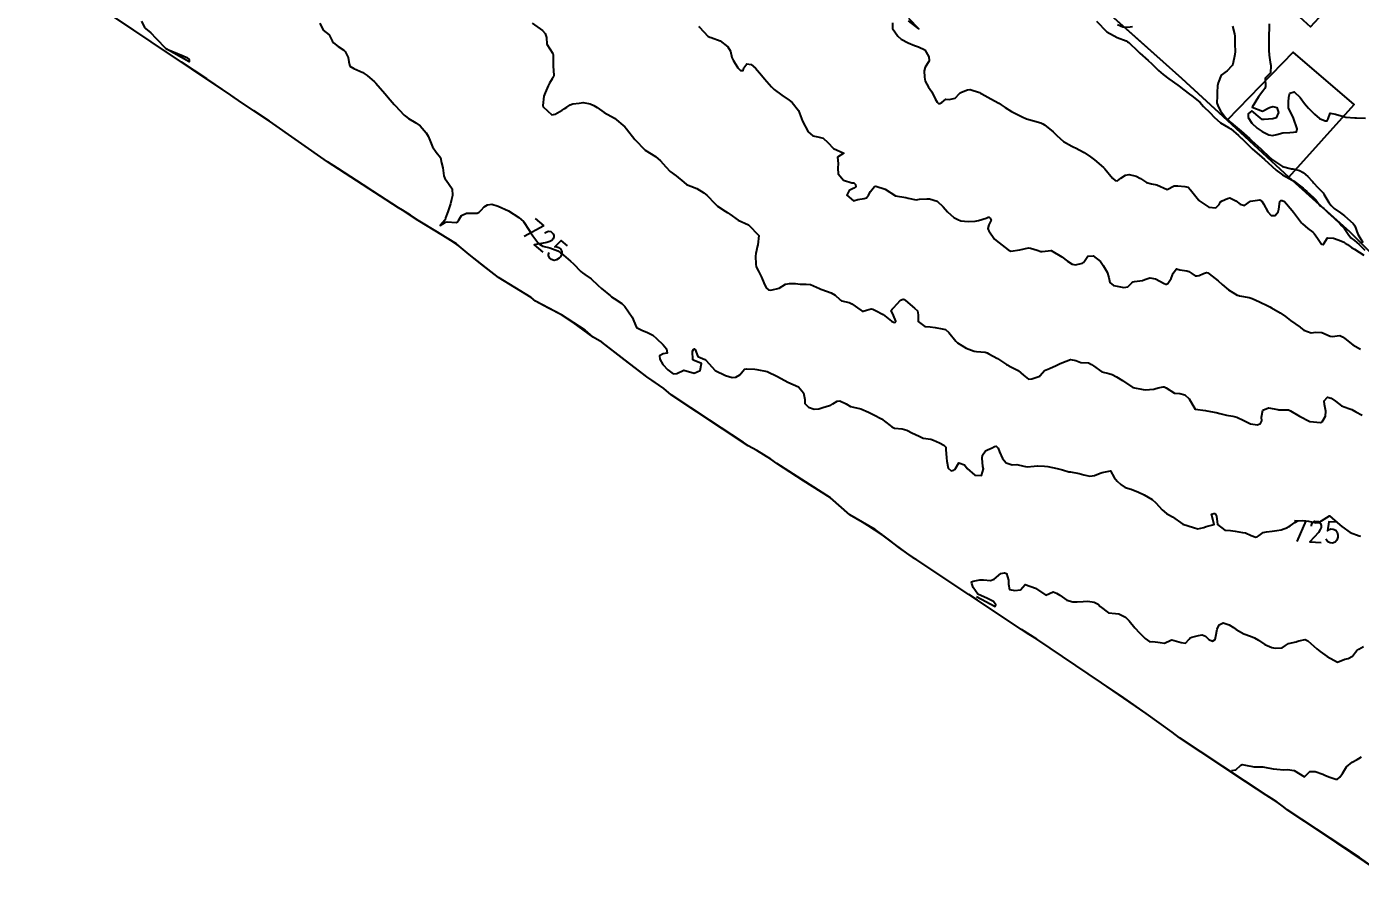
# Model space of a CAD drawing. Header units: metres. Extents: x 286371 to 293043, y 7462578 to 7466404.
# Drawn here: x 290199.9 to 290455.2, y 7463351.9 to 7463513.4 of the extents above; entities that cross this region are included whole.
import ezdxf
from ezdxf.enums import TextEntityAlignment as Align

# ---------------------------------------------------------------- set-up
doc = ezdxf.new("R2010")
doc.units = ezdxf.units.M
doc.header["$MEASUREMENT"] = 0
for name, color, linetype in [('Area', 45, 'Continuous'), ('Cemitério', 206, 'Continuous'), ('Cotas', 45, 'Continuous'), ('Curvas de Nivel 1m', 11, 'Continuous'), ('Curvas de Nivel 5m', 15, 'Continuous'), ('Edificações', 30, 'Continuous')]:
    doc.layers.add(name, color=color, linetype=linetype)
doc.styles.add('Style-STANDARD', font='STANDARD.shx')

msp = doc.modelspace()

# ---------------------------------------------------------------- linework, layer by layer
at = {"layer": 'Area'}
msp.add_polyline3d([(290458.51, 7463351.89, 727.82), (290455.02, 7463354.33, 728.38), (290441.17, 7463363.44, 727.27), (290440.17, 7463364.26, 727.21), (290439.22, 7463364.97, 727.18), (290437.12, 7463366.26, 727.04), (290420.57, 7463377.25, 727.39), (290419.13, 7463378.31, 727.36), (290414.17, 7463381.94, 727.28), (290405.63, 7463387.81, 726.36), (290393.24, 7463396.11, 726.07), (290390.33, 7463397.97, 726.19), (290370.15, 7463411.39, 725.83), (290370.04, 7463411.45, 731.75), (290369.9, 7463411.53, 732.12), (290366.84, 7463413.69, 725.65), (290365.04, 7463415.08, 731.71), (290362.27, 7463417.1, 753.82), (290357.47, 7463419.93, 725.4), (290353.72, 7463423.16, 725.38), (290343.46, 7463429.77, 725.09), (290342.34, 7463430.59, 732.71), (290339.67, 7463432.27, 750.5), (290337.99, 7463433.17, 725.3), (290323.22, 7463442.91, 727.94), (290321.84, 7463444.14, 725.15), (290318.6, 7463446.35, 725.23), (290309.96, 7463452.99, 725.49), (290308.3, 7463453.97, 726.24), (290306.76, 7463455.29, 726), (290302.26, 7463458.19, 726.09), (290297.3, 7463460.83, 733), (290296.43, 7463461.55, 733.05), (290290.18, 7463465.37, 726.11), (290284.58, 7463469.75, 725.48), (290282.69, 7463471.34, 725.38), (290282.19, 7463471.79, 726.55), (290274.84, 7463476.28, 726.06), (290271.81, 7463478.27, 725.63), (290271.08, 7463478.71, 725.6), (290257.48, 7463487.52, 725.47), (290246.38, 7463495.3, 725.78), (290240.41, 7463499.24, 726.18), (290238.99, 7463500.29, 725.53), (290223.74, 7463510.45, 726.55), (290199.9, 7463526.54, 725.87)], dxfattribs=at)
at = {"layer": 'Cemitério'}
for points in [[(290458.51, 7463351.89), (290448.09, 7463358.89), (290441.17, 7463363.44), (290440.67, 7463363.85), (290440.17, 7463364.26), (290439.7, 7463364.62), (290439.22, 7463364.97), (290438.17, 7463365.62), (290437.12, 7463366.26), (290431.39, 7463370.07), (290428.85, 7463371.75), (290424.49, 7463374.65), (290420.57, 7463377.25), (290419.13, 7463378.31), (290416.65, 7463380.13), (290414.17, 7463381.94), (290409.9, 7463384.88), (290405.63, 7463387.81), (290393.24, 7463396.11), (290391.79, 7463397.04), (290390.33, 7463397.97), (290381.86, 7463403.61), (290380.24, 7463404.68), (290371.2, 7463410.7), (290368.37, 7463412.61), (290365.94, 7463414.39), (290363.66, 7463416.09), (290360.9, 7463417.91), (290359.87, 7463418.52), (290357.47, 7463419.93), (290353.72, 7463423.16), (290348.59, 7463426.47), (290343.46, 7463429.77), (290342.34, 7463430.59), (290341, 7463431.43), (290339.67, 7463432.27), (290338.83, 7463432.72), (290337.99, 7463433.17), (290337.09, 7463433.76), (290330.6, 7463438.04), (290323.22, 7463442.91), (290321.84, 7463444.14), (290320.22, 7463445.25), (290318.6, 7463446.35), (290314.28, 7463449.67), (290309.96, 7463452.99), (290308.3, 7463453.97), (290304.51, 7463456.74), (290302.26, 7463458.19), (290299.78, 7463459.51), (290297.3, 7463460.83), (290296.43, 7463461.55), (290293.31, 7463463.46), (290290.18, 7463465.37), (290287.38, 7463467.56), (290284.58, 7463469.75), (290282.69, 7463471.34), (290281.61, 7463472.14), (290278.51, 7463474.03), (290274.84, 7463476.28), (290273.33, 7463477.27), (290271.81, 7463478.27), (290271.08, 7463478.71), (290266.17, 7463481.89), (290264.28, 7463483.11), (290259.37, 7463486.29), (290257.48, 7463487.52), (290251.93, 7463491.41), (290246.38, 7463495.3), (290243.4, 7463497.27), (290240.41, 7463499.24), (290239.7, 7463499.76), (290238.99, 7463500.29), (290234.35, 7463503.38), (290229.52, 7463506.6), (290223.74, 7463510.45), (290211.82, 7463518.5)], [(290402.82, 7463519.7), (290411.92, 7463511.57), (290421.02, 7463503.44), (290429.66, 7463495.48), (290441.44, 7463484.55), (290447.3, 7463479.32), (290453.15, 7463474.09), (290457.38, 7463469.9)]]:
    msp.add_lwpolyline(points, dxfattribs=at)
at = {"layer": 'Curvas de Nivel 1m', "flags": 128}
for points, elevation in [([(290221.9, 7463514.45), (290222.45, 7463513.22), (290222.65, 7463513), (290223.64, 7463512.2), (290224.61, 7463511.17), (290226.58, 7463509.14), (290229.86, 7463507.8), (290230.56, 7463507.48), (290231.01, 7463507.08), (290230.98, 7463506.65), (290226.58, 7463509.14)], 726), ([(290296.66, 7463514.07), (290298.64, 7463512.62), (290299.13, 7463512.04), (290299.37, 7463511.28), (290299.43, 7463510.03), (290300.58, 7463508.21), (290300.66, 7463508.01), (290300.68, 7463507.9), (290300.67, 7463506.01), (290300.68, 7463505.88), (290300.81, 7463504.01), (290300.76, 7463503.76), (290300.5, 7463503.38), (290299.95, 7463502.57), (290299.72, 7463502.03), (290299.12, 7463500.7), (290298.87, 7463500.05), (290298.68, 7463498.31), (290298.75, 7463498.05), (290299.61, 7463497.23), (290300.4, 7463496.52), (290301.05, 7463496.65), (290302.42, 7463497.41), (290302.78, 7463497.62), (290303.3, 7463497.97), (290303.95, 7463498.44), (290304.43, 7463498.6), (290305.63, 7463498.74), (290306.44, 7463498.85), (290307.72, 7463498.62), (290308.43, 7463498.31), (290309.09, 7463497.88), (290310.41, 7463496.97), (290312.38, 7463495.83), (290314.36, 7463494.2), (290314.72, 7463493.8), (290316.32, 7463491.77), (290318.29, 7463489.74), (290320.28, 7463488.49), (290321.2, 7463487.7), (290322.25, 7463486.52), (290323.09, 7463485.67), (290324.22, 7463484.81), (290325.66, 7463483.63), (290326.2, 7463483.17), (290326.99, 7463482.81), (290328.19, 7463482.39), (290329.51, 7463481.57), (290330.17, 7463481.03), (290331.6, 7463479.54), (290332.14, 7463479.02), (290333.6, 7463478.03), (290334.12, 7463477.74), (290334.47, 7463477.5), (290336.09, 7463476.36), (290338.07, 7463475.44), (290340.04, 7463473.41), (290339.81, 7463471.63), (290339.77, 7463471.42), (290339.45, 7463469.97), (290339.41, 7463469.42), (290339.44, 7463467.94), (290339.54, 7463467.42), (290339.94, 7463466.55), (290340.54, 7463465.41), (290340.96, 7463464.35), (290341.42, 7463463.39), (290341.89, 7463462.98), (290342.31, 7463462.96), (290343.89, 7463463.35), (290345.15, 7463464.09), (290345.91, 7463464.23), (290347.03, 7463464.19), (290347.91, 7463464.11), (290349.09, 7463464.09), (290349.91, 7463464.04), (290351.67, 7463463.24), (290351.89, 7463463.11), (290352.08, 7463463.04), (290353.88, 7463462.4), (290354.66, 7463461.97), (290355.52, 7463461.17), (290355.69, 7463461), (290355.86, 7463460.92), (290357.31, 7463460.6), (290357.85, 7463460.32), (290359.52, 7463459.11), (290359.72, 7463458.99), (290359.83, 7463458.94), (290360.01, 7463458.93), (290360.66, 7463459.09), (290361.55, 7463459.36), (290361.83, 7463459.29), (290362.34, 7463459.07), (290363.81, 7463458.26), (290365.39, 7463457.02), (290365.79, 7463456.79), (290366.06, 7463456.74), (290366.27, 7463457.01), (290365.81, 7463458.07), (290365.33, 7463459.02), (290365.53, 7463459.32), (290365.83, 7463459.57), (290366.53, 7463460.31), (290367.17, 7463460.99), (290367.63, 7463461.22), (290367.86, 7463461.15), (290368.08, 7463460.98), (290369.83, 7463459.51), (290370.4, 7463458.95), (290370.54, 7463458.21), (290370.5, 7463456.94), (290371.78, 7463456), (290372.79, 7463455.9), (290373.78, 7463455.8), (290375.1, 7463455.55), (290375.77, 7463455.38), (290376.42, 7463454.85), (290377.74, 7463453.17), (290378.08, 7463452.83), (290379.72, 7463451.83), (290381.23, 7463451.26), (290381.71, 7463451.21), (290383.36, 7463451.1), (290383.71, 7463450.94), (290384.08, 7463450.74), (290385.69, 7463449.83), (290387.43, 7463448.69), (290387.67, 7463448.56), (290387.87, 7463448.48), (290389.66, 7463447.58), (290390.66, 7463446.64), (290391.63, 7463445.89), (290392.28, 7463445.97), (290393.64, 7463446.4), (290393.78, 7463446.46), (290393.89, 7463446.59), (290394.7, 7463447.54), (290395.66, 7463447.95), (290396.92, 7463448.54), (290397.68, 7463448.87), (290398.86, 7463449.34), (290399.69, 7463449.67), (290400.7, 7463449.46), (290401.68, 7463449.07), (290403.12, 7463449), (290403.67, 7463448.72), (290404.07, 7463448.43), (290405.65, 7463447.32), (290407.03, 7463446.99), (290407.64, 7463446.8), (290408.49, 7463446.36), (290409.62, 7463445.65), (290411.6, 7463444.31), (290413.6, 7463443.92), (290413.99, 7463443.89), (290415.6, 7463444), (290415.8, 7463444.05), (290416.46, 7463444.24), (290417.4, 7463444.43), (290417.61, 7463444.41), (290417.96, 7463444.22), (290419.59, 7463443.24), (290420.63, 7463443.14), (290421.58, 7463442.89), (290422.41, 7463442.15), (290423.54, 7463440.13), (290425.54, 7463439.9), (290425.8, 7463439.84), (290427.54, 7463439.5), (290428.24, 7463439.36), (290429.53, 7463439.04), (290430.73, 7463438.82), (290431.52, 7463438.63), (290432.88, 7463437.99), (290433.51, 7463437.64), (290434.12, 7463437.36), (290435.5, 7463437.18), (290436.03, 7463437.42), (290436.28, 7463437.94), (290436.22, 7463438.63), (290436.48, 7463439.94), (290437.55, 7463440.4), (290439.34, 7463440.1), (290439.55, 7463440.05), (290441.4, 7463440), (290441.55, 7463439.97), (290441.81, 7463439.85), (290443.52, 7463438.82), (290445.5, 7463437.79), (290447.5, 7463437.59), (290447.65, 7463437.61), (290447.84, 7463437.76), (290448.48, 7463438.79), (290448.58, 7463439.75), (290448.27, 7463441.04), (290448.22, 7463441.75), (290448.87, 7463442.45), (290449.57, 7463442.27), (290450.39, 7463441.72), (290451.55, 7463440.82), (290452.95, 7463440.28), (290453.54, 7463440.07), (290454.27, 7463439.66), (290455.52, 7463438.98)], 724), ([(290328.5, 7463513.43), (290328.66, 7463513.25), (290330.26, 7463511.56), (290330.63, 7463511.35), (290330.91, 7463511.27), (290332.62, 7463510.64), (290334.1, 7463509.5), (290334.58, 7463508.65), (290334.86, 7463507.49), (290335.1, 7463506.94), (290336.02, 7463505.47), (290336.53, 7463505.01), (290337, 7463504.99), (290337.16, 7463505.46), (290337.72, 7463506.27), (290338.54, 7463506.11), (290339.4, 7463505.42), (290340.51, 7463504.06), (290341.12, 7463503.4), (290342.48, 7463501.84), (290342.95, 7463501.37), (290344.46, 7463500.23), (290345.84, 7463499.32), (290346.44, 7463498.85), (290347.64, 7463497.3), (290348.38, 7463495.28), (290349.45, 7463493.27), (290350.34, 7463492.46), (290351.3, 7463492.28), (290352.34, 7463492.03), (290353.25, 7463491.21), (290354.31, 7463490.02), (290356.28, 7463489.16), (290355.09, 7463488.37), (290355.2, 7463487.18), (290355.12, 7463486.3), (290355.19, 7463485.18), (290356.21, 7463484.01), (290357.84, 7463483.5), (290358.2, 7463483.47), (290358.51, 7463483.13), (290358.57, 7463482.74), (290358.18, 7463482.45), (290357.33, 7463482), (290356.87, 7463481.15), (290358.15, 7463480.04), (290358.99, 7463480.28), (290360.16, 7463480.51), (290360.62, 7463480.63), (290361.01, 7463481.09), (290361.41, 7463481.85), (290362.19, 7463482.75), (290362.42, 7463482.84), (290364.18, 7463482.29), (290366.16, 7463481.01), (290368.16, 7463480.67), (290368.59, 7463480.55), (290370.15, 7463480.25), (290370.77, 7463480.33), (290372.16, 7463480.44), (290372.67, 7463480.4), (290374.15, 7463479.94), (290375.33, 7463478.88), (290376.12, 7463477.91), (290377.34, 7463476.85), (290378.1, 7463476.43), (290378.7, 7463476.22), (290380.09, 7463476.07), (290381.46, 7463476.14), (290382.1, 7463476.24), (290383.55, 7463476.74), (290383.93, 7463476.91), (290384.11, 7463476.89), (290384.28, 7463476.73), (290384.51, 7463476.32), (290384.08, 7463475.44), (290383.86, 7463474.74), (290383.9, 7463474.56), (290384.07, 7463474.28), (290385.16, 7463472.72), (290386.02, 7463471.98), (290387.76, 7463470.68), (290388, 7463470.5), (290388.26, 7463470.41), (290390, 7463470.64), (290391.61, 7463471.02), (290392.01, 7463471), (290393.31, 7463470.59), (290394, 7463470.36), (290394.25, 7463470.33), (290396, 7463470.55), (290397.99, 7463469.3), (290399.09, 7463468.51), (290399.97, 7463467.94), (290400.66, 7463467.79), (290401.97, 7463468.1), (290402.19, 7463468.24), (290402.35, 7463468.46), (290402.98, 7463469.45), (290403.99, 7463469.49), (290405.39, 7463468.41), (290405.96, 7463467.67), (290406.67, 7463466.39), (290406.99, 7463465.33), (290407.21, 7463464.38), (290407.91, 7463463.82), (290408.6, 7463463.67), (290409.9, 7463463.43), (290410.65, 7463463.58), (290411.4, 7463464.32), (290411.69, 7463464.54), (290411.92, 7463464.57), (290413.44, 7463464.77), (290413.92, 7463464.97), (290414.89, 7463465.31), (290415.93, 7463465.13), (290417.62, 7463464.23), (290417.91, 7463464.07), (290418.06, 7463464.08), (290418.28, 7463464.22), (290418.96, 7463465.18), (290419.33, 7463466.2), (290419.96, 7463466.99), (290420.61, 7463466.83), (290421.95, 7463466.61), (290422.33, 7463466.53), (290422.92, 7463466.14), (290423.51, 7463465.71), (290423.94, 7463465.67), (290424.32, 7463465.74), (290425.11, 7463466.11), (290425.72, 7463466.33), (290425.95, 7463466.27), (290426.23, 7463466.09), (290427.92, 7463464.74), (290428.7, 7463464.05), (290429.89, 7463463.02), (290431.61, 7463462.01), (290431.87, 7463461.89), (290432.03, 7463461.85), (290433.87, 7463461.54), (290434.48, 7463461.35), (290435.86, 7463460.71), (290437.44, 7463459.92), (290437.84, 7463459.73), (290438.18, 7463459.56), (290439.82, 7463458.61), (290440.85, 7463457.87), (290441.8, 7463457.15), (290443.62, 7463455.83), (290443.78, 7463455.7), (290444.31, 7463455.28), (290445.77, 7463454.78), (290446.66, 7463454.89), (290447.77, 7463454.81), (290449.37, 7463454.13), (290449.76, 7463454.05), (290451.25, 7463454.23), (290451.76, 7463454.03), (290452.19, 7463453.7), (290453.74, 7463452.48), (290455.17, 7463451.65)], 723), ([(290365.6, 7463514.09), (290365.64, 7463513.02), (290366.63, 7463511.52), (290367.26, 7463510.99), (290368.61, 7463510.25), (290369.82, 7463509.74), (290370.6, 7463509.49), (290371.78, 7463508.93), (290372.57, 7463507.58), (290372.65, 7463506.91), (290372.64, 7463506.84), (290372.56, 7463506.71), (290371.84, 7463505.63), (290371.7, 7463504.93), (290371.71, 7463503.73), (290371.84, 7463502.92), (290372.49, 7463501.76), (290373.17, 7463500.9), (290373.78, 7463499.56), (290374.14, 7463498.89), (290374.43, 7463498.65), (290374.67, 7463498.64), (290375.03, 7463498.88), (290375.84, 7463499.47), (290376.44, 7463499.4), (290377.61, 7463499.67), (290378.46, 7463500.58), (290378.57, 7463500.71), (290378.79, 7463500.82), (290379.97, 7463501.3), (290380.47, 7463501.37), (290382.24, 7463500.77), (290382.46, 7463500.66), (290382.68, 7463500.54), (290384.45, 7463499.56), (290385.97, 7463498.71), (290386.43, 7463498.44), (290387.2, 7463497.91), (290388.41, 7463497.12), (290389.25, 7463496.66), (290390.4, 7463496.13), (290391.26, 7463495.76), (290392.39, 7463495.41), (290394.01, 7463494.96), (290394.38, 7463494.8), (290394.7, 7463494.58), (290396.35, 7463493.23), (290397.07, 7463492.54), (290398.33, 7463491.42), (290399.91, 7463490.5), (290400.31, 7463490.32), (290400.63, 7463490.17), (290402.3, 7463489.28), (290403.52, 7463488.45), (290404.28, 7463487.85), (290406.01, 7463486.41), (290406.25, 7463486.15), (290407.71, 7463484.38), (290408.21, 7463483.94), (290408.69, 7463483.88), (290409.31, 7463484.36), (290410.22, 7463484.96), (290410.94, 7463485.05), (290412.22, 7463484.77), (290413.1, 7463484.29), (290414.2, 7463483.57), (290415.16, 7463483.3), (290416.2, 7463483.11), (290418.18, 7463482.21), (290419.49, 7463482.9), (290420.2, 7463482.93), (290421.58, 7463482.78), (290422.19, 7463482.62), (290422.66, 7463482.15), (290424.16, 7463480.22), (290424.24, 7463480.12), (290426.14, 7463478.83), (290427.51, 7463478.69), (290428.14, 7463479.34), (290428.38, 7463479.83), (290428.71, 7463480.06), (290429.7, 7463480.5), (290430.16, 7463480.59), (290431.31, 7463480.02), (290432.15, 7463479.4), (290432.98, 7463479.16), (290434.15, 7463479.97), (290435.89, 7463480.21), (290436.16, 7463480.09), (290436.32, 7463479.94), (290436.62, 7463479.46), (290437.45, 7463477.92), (290438.11, 7463477.21), (290438.82, 7463477.2), (290439.41, 7463477.9), (290439.58, 7463478.45), (290439.72, 7463479.89), (290439.92, 7463480.12), (290440.16, 7463480.11), (290440.66, 7463479.88), (290442.13, 7463478.21), (290442.39, 7463477.85), (290443.33, 7463476.61), (290443.92, 7463475.83), (290444.09, 7463475.61), (290445.13, 7463474.75), (290446.06, 7463474.05), (290446.32, 7463473.79), (290446.94, 7463472.88), (290447.71, 7463471.77), (290448.02, 7463471.65), (290448.1, 7463471.69), (290448.13, 7463471.76), (290448.87, 7463472.93), (290450.04, 7463472.92), (290450.92, 7463472.6), (290452.03, 7463472.11), (290452.28, 7463471.95), (290452.67, 7463471.69), (290453.47, 7463471.13), (290454.01, 7463470.78), (290455.83, 7463469.64)], 722), ([(290368.68, 7463514.97), (290370.65, 7463512.94), (290368.68, 7463514.46)], 722), ([(290404.67, 7463514.42), (290406.64, 7463512.39), (290408.63, 7463511.29), (290410.31, 7463510.65), (290410.62, 7463510.48), (290410.82, 7463510.33), (290412.59, 7463508.65), (290412.98, 7463508.3), (290414.56, 7463506.92), (290415.27, 7463506.26), (290416.54, 7463505), (290417.41, 7463504.23), (290418.51, 7463503.41), (290420.25, 7463502.19), (290420.49, 7463501.99), (290421.4, 7463501.25), (290422.47, 7463500.44), (290422.93, 7463500.15), (290424.45, 7463498.91), (290425.16, 7463498.11), (290426.41, 7463496.86), (290427.17, 7463496.08), (290428.38, 7463494.96), (290429.95, 7463494.04), (290430.36, 7463493.8), (290431.81, 7463492.55), (290432.33, 7463492.05), (290432.38, 7463492), (290434.31, 7463490.13), (290434.48, 7463489.97), (290436.28, 7463488.42), (290436.83, 7463487.94), (290438.25, 7463486.63), (290439.06, 7463485.9), (290440.23, 7463484.99), (290442.09, 7463483.98), (290442.22, 7463483.93), (290442.37, 7463483.85), (290444.19, 7463482.48), (290444.54, 7463482.16), (290444.89, 7463481.81), (290446.17, 7463480.67), (290446.61, 7463480.23), (290446.94, 7463479.78), (290447.47, 7463479.1), (290448.14, 7463478.58), (290448.56, 7463478.19), (290448.98, 7463477.75), (290450.1, 7463476.75), (290451.2, 7463475.71), (290451.63, 7463475.26), (290452.07, 7463474.81), (290452.82, 7463473.68), (290453.32, 7463472.96), (290454.04, 7463472.42), (290454.96, 7463471.65), (290456.01, 7463470.61)], 721), ([(290437.71, 7463513.92), (290437.69, 7463512.89), (290437.66, 7463511.92), (290437.63, 7463510.92), (290437.64, 7463509.92), (290437.65, 7463508.87), (290437.72, 7463507.92), (290437.9, 7463506.58), (290438, 7463505.91), (290437.93, 7463504.51), (290437.31, 7463503.92), (290436.94, 7463503.5), (290436.97, 7463501.93), (290436.86, 7463501.55), (290436.47, 7463501.03), (290435.68, 7463499.95), (290434.42, 7463497.97), (290436.41, 7463497.19), (290437.75, 7463497.92), (290438.43, 7463498.06), (290439.14, 7463497.89), (290439.47, 7463496.95), (290439.03, 7463495.9), (290438.39, 7463495.7), (290436.72, 7463495.61), (290436.39, 7463495.63), (290435.99, 7463495.95), (290434.41, 7463497.24), (290433.7, 7463496.69), (290433.71, 7463495.98), (290434.38, 7463494.93), (290435.4, 7463493.96), (290436.35, 7463493.3), (290437.62, 7463492.65), (290438.34, 7463492.54), (290439.16, 7463492.71), (290440.35, 7463493.02), (290441.63, 7463493.14), (290442.35, 7463493.16), (290442.92, 7463493.27), (290443.05, 7463493.83), (290442.39, 7463495.84), (290441.4, 7463497.86), (290441.4, 7463498.9), (290441.48, 7463499.86), (290441.67, 7463500.66), (290442.47, 7463500.88), (290443.62, 7463499.83), (290444.44, 7463498.66), (290445.26, 7463497.8), (290446.41, 7463496.62), (290447.31, 7463495.77), (290448.39, 7463495.32), (290448.79, 7463495.35), (290449, 7463495.75), (290449.35, 7463496.8), (290450.41, 7463496.61), (290451.95, 7463496.15), (290452.4, 7463496.07), (290454.13, 7463495.94), (290454.4, 7463495.93), (290456.17, 7463495.87)], 719), ([(290381.66, 7463404.33), (290385.29, 7463402.39), (290385.38, 7463402.72), (290384.97, 7463403.37), (290383.8, 7463403.93), (290381.96, 7463404.77), (290381.02, 7463406.01), (290380.79, 7463406.79), (290380.74, 7463407.09), (290381.04, 7463407.22), (290382.33, 7463407.48), (290383.05, 7463407.5), (290384.39, 7463407.38), (290385.05, 7463407.62), (290386.35, 7463408.7), (290387.07, 7463408.85), (290387.41, 7463408.68), (290387.79, 7463407.42), (290387.83, 7463406.68), (290387.99, 7463405.65), (290389.01, 7463405.46), (290390.09, 7463405.55), (290391.02, 7463406.62), (290393.01, 7463405.89), (290394.99, 7463404.56), (290396.38, 7463405.17), (290397, 7463404.97), (290397.62, 7463404.53), (290398.98, 7463403.59), (290400.15, 7463403.31), (290400.98, 7463403.31), (290402.08, 7463403.35), (290402.98, 7463403.4), (290404.19, 7463403.22), (290404.97, 7463402.83), (290405.37, 7463402.41), (290406.95, 7463401.2), (290408.28, 7463401.03), (290408.94, 7463400.98), (290410.21, 7463400.34), (290410.92, 7463399.67), (290412.01, 7463398.31), (290412.89, 7463397.34), (290413.98, 7463396.28), (290414.86, 7463395.65), (290415.45, 7463395.67), (290416.86, 7463395.51), (290417.68, 7463395.4), (290418.87, 7463395.97), (290419.06, 7463396.01), (290420.86, 7463395.51), (290421.66, 7463395.36), (290422.41, 7463396.15), (290422.61, 7463396.41), (290422.88, 7463396.51), (290424.18, 7463396.83), (290424.89, 7463396.96), (290425.5, 7463396.72), (290426.13, 7463396.1), (290426.87, 7463395.78), (290427.37, 7463396.07), (290427.5, 7463396.69), (290427.74, 7463398.06), (290428.12, 7463398.85), (290428.92, 7463399.26), (290430.04, 7463398.9), (290430.9, 7463398.35), (290431.4, 7463398.01), (290432.88, 7463397.14), (290434.14, 7463396.7), (290434.87, 7463396.41), (290435.63, 7463395.94), (290436.85, 7463395.13), (290438.24, 7463394.51), (290438.84, 7463394.4), (290440.21, 7463394.5), (290440.85, 7463394.91), (290441.4, 7463395.31), (290442.86, 7463395.6), (290443.02, 7463395.67), (290443.35, 7463395.83), (290444.6, 7463396.08), (290444.87, 7463395.97), (290445.09, 7463395.8), (290446.84, 7463394.27), (290447.47, 7463393.76), (290448.82, 7463392.85), (290450.8, 7463391.71), (290452.19, 7463392.32), (290452.82, 7463392.44), (290453.63, 7463392.86), (290454.24, 7463393.66), (290454.51, 7463393.99), (290454.84, 7463394.24), (290455.73, 7463394.76)], 726), ([(290430.49, 7463371.02), (290431.35, 7463371.15), (290432.28, 7463372), (290432.39, 7463372.11), (290432.51, 7463372.16), (290433.47, 7463371.98), (290434.5, 7463371.74), (290434.75, 7463371.71), (290436.5, 7463371.69), (290436.78, 7463371.65), (290438.5, 7463371.33), (290439.16, 7463371.23), (290440.49, 7463371.12), (290441.19, 7463371.16), (290442.49, 7463371), (290444.46, 7463369.8), (290445.48, 7463370.79), (290446.48, 7463370.79), (290447.96, 7463370.27), (290448.47, 7463370.07), (290449.3, 7463369.73), (290450.46, 7463369.33), (290450.8, 7463369.37), (290451.2, 7463369.7), (290451.73, 7463370.44), (290452.49, 7463371.68), (290453.59, 7463372.59), (290454.52, 7463373.11), (290454.87, 7463373.29), (290455.4, 7463373.64)], 727)]:
    msp.add_lwpolyline(points, dxfattribs=dict(at, elevation=elevation))
at = {"layer": 'Curvas de Nivel 5m', "flags": 128}
for points, elevation in [([(290255.99, 7463514.03), (290256.64, 7463512.69), (290257.77, 7463511.81), (290258.35, 7463510.67), (290258.61, 7463510.28), (290259.5, 7463509.55), (290260.59, 7463508.86), (290260.86, 7463508.62), (290261.4, 7463507.46), (290261.56, 7463506.61), (290261.78, 7463505.84), (290262.54, 7463505.35), (290264.22, 7463504.57), (290264.41, 7463504.45), (290264.52, 7463504.39), (290265.07, 7463504), (290266.49, 7463502.78), (290266.73, 7463502.53), (290268.46, 7463500.6), (290268.54, 7463500.5), (290269.11, 7463499.83), (290270.22, 7463498.48), (290270.42, 7463498.25), (290272.14, 7463496.45), (290272.39, 7463496.22), (290273.01, 7463495.81), (290274.37, 7463494.99), (290275.23, 7463494.4), (290276.34, 7463493.05), (290276.72, 7463492.38), (290277.04, 7463491.66), (290277.58, 7463490.37), (290278.29, 7463489.36), (290279.12, 7463488.34), (290279.32, 7463487.28), (290279.52, 7463486.34), (290279.75, 7463484.8), (290279.91, 7463484.33), (290280.21, 7463483.97), (290281.36, 7463482.31), (290281.39, 7463481.08), (290281.19, 7463480.31), (290281.01, 7463479.44), (290280.61, 7463478.32), (290280.48, 7463477.94), (290280.09, 7463476.8), (290280, 7463476.42), (290279.94, 7463476.33), (290279.02, 7463475.3), (290280.08, 7463475.97), (290280.38, 7463476.02), (290282.08, 7463475.91), (290282.35, 7463476.02), (290282.54, 7463476.29), (290283.13, 7463477.25), (290284.1, 7463477.65), (290284.69, 7463477.67), (290286.11, 7463477.69), (290286.5, 7463477.84), (290286.86, 7463478.22), (290287.48, 7463478.86), (290288.13, 7463479.3), (290288.94, 7463479.38), (290290.13, 7463479.02), (290292.11, 7463478.14), (290294.09, 7463476.84), (290294.96, 7463476.1), (290296.06, 7463474.41), (290296.24, 7463474.08), (290296.8, 7463473.31), (290297.71, 7463472.06), (290298.02, 7463471.71), (290298.68, 7463471.38), (290300.01, 7463471.02), (290301.54, 7463470.46), (290302, 7463470.16), (290302.09, 7463470.09), (290302.21, 7463469.99), (290303.97, 7463468.46), (290304.55, 7463467.96), (290305.94, 7463466.53), (290306.26, 7463466.25), (290306.74, 7463465.92), (290307.92, 7463465.08), (290309.2, 7463463.88), (290309.89, 7463463.28), (290311.66, 7463461.85), (290311.86, 7463461.69), (290312.33, 7463461.37), (290313.84, 7463460.39), (290314.41, 7463459.81), (290315.8, 7463457.78), (290316.61, 7463455.77), (290317.77, 7463455.2), (290318.61, 7463454.89), (290319.75, 7463454.35), (290320.46, 7463453.71), (290321.73, 7463452.48), (290322.38, 7463451.68), (290322.5, 7463450.89), (290321.7, 7463450.76), (290321.04, 7463450.36), (290321.11, 7463449.7), (290321.67, 7463448.7), (290322.6, 7463447.68), (290323.64, 7463446.9), (290324.32, 7463446.98), (290325.65, 7463447.63), (290327.65, 7463447.08), (290328.83, 7463447.58), (290329.03, 7463448.93), (290327.68, 7463449.5), (290327.41, 7463449.61), (290327.35, 7463451.24), (290327.54, 7463451.6), (290327.72, 7463451.71), (290327.83, 7463451.59), (290328.35, 7463450.25), (290329.69, 7463449.68), (290329.9, 7463449.56), (290331.65, 7463447.53), (290333.64, 7463446.61), (290334.9, 7463446.22), (290335.64, 7463446.26), (290336.38, 7463446.73), (290336.94, 7463447.46), (290337.28, 7463447.82), (290337.66, 7463447.88), (290339.26, 7463447.82), (290339.66, 7463447.78), (290341.65, 7463447.38), (290343.63, 7463446.4), (290345.61, 7463445.32), (290347.6, 7463444.45), (290348.59, 7463443.28), (290348.84, 7463442), (290348.85, 7463441.27), (290349.54, 7463440.55), (290350.61, 7463440.18), (290351.54, 7463440.22), (290352.29, 7463440.47), (290353.55, 7463440.87), (290353.81, 7463440.94), (290354.2, 7463441.19), (290355.05, 7463441.7), (290355.56, 7463441.76), (290356.76, 7463441.16), (290357.55, 7463440.68), (290358.12, 7463440.57), (290359.54, 7463440.2), (290361.04, 7463439.58), (290361.53, 7463439.33), (290362.04, 7463439.08), (290363.51, 7463438.28), (290365.19, 7463437.03), (290365.49, 7463436.78), (290365.98, 7463436.52), (290367.48, 7463436.37), (290368.34, 7463436.13), (290369.47, 7463435.54), (290369.86, 7463435.35), (290370.83, 7463434.94), (290371.25, 7463434.72), (290371.46, 7463434.62), (290372.94, 7463434.39), (290373.45, 7463434.25), (290374.61, 7463433.71), (290375.43, 7463433.28), (290375.83, 7463432.86), (290375.83, 7463432.45), (290375.94, 7463430.86), (290376.04, 7463430.19), (290376.26, 7463428.85), (290376.86, 7463428.35), (290377.36, 7463428.51), (290377.56, 7463428.63), (290377.68, 7463428.83), (290378.31, 7463429.89), (290379.37, 7463429.5), (290379.92, 7463428.8), (290381.35, 7463427.51), (290382.66, 7463427.44), (290383, 7463428.75), (290382.93, 7463429.19), (290382.78, 7463430.75), (290382.83, 7463431.33), (290383.42, 7463432.17), (290383.79, 7463432.36), (290384.69, 7463432.73), (290385.15, 7463432.99), (290385.43, 7463433.1), (290385.82, 7463432.71), (290386.11, 7463432.01), (290386.69, 7463430.69), (290387.38, 7463429.89), (290388.52, 7463429.52), (290389.38, 7463429.59), (290390.77, 7463429.23), (290391.37, 7463429.1), (290392.74, 7463429.24), (290393.37, 7463429.32), (290394.68, 7463429.27), (290395.37, 7463429.16), (290397.13, 7463428.78), (290397.37, 7463428.72), (290398.17, 7463428.52), (290399.36, 7463428.19), (290399.71, 7463428.15), (290401.35, 7463427.86), (290402.24, 7463427.58), (290403.35, 7463427.35), (290404.29, 7463427.49), (290405.36, 7463427.91), (290405.73, 7463428.04), (290407.36, 7463428.38), (290408.04, 7463427.07), (290408.62, 7463426.37), (290409.32, 7463425.72), (290410.17, 7463425.19), (290411.31, 7463424.82), (290412.7, 7463424.29), (290413.1, 7463424.08), (290413.3, 7463424), (290413.8, 7463423.77), (290415.28, 7463422.87), (290416.01, 7463422.24), (290417.24, 7463420.88), (290418.08, 7463420.21), (290419.22, 7463419.53), (290421.2, 7463418.16), (290423.19, 7463417.48), (290424.05, 7463417.26), (290425.19, 7463417.5), (290425.62, 7463417.68), (290427.2, 7463418.07), (290426.67, 7463420.08), (290427.1, 7463420.21), (290427.24, 7463420.2), (290427.46, 7463420.07), (290427.62, 7463419.68), (290427.83, 7463418.07), (290429.19, 7463416.99), (290430.29, 7463416.93), (290431.19, 7463416.8), (290432.61, 7463416.56), (290433.18, 7463416.46), (290434.23, 7463415.97), (290435.17, 7463415.68), (290435.41, 7463415.71), (290435.76, 7463415.95), (290436.58, 7463416.54), (290437.19, 7463416.68), (290438.29, 7463416.81), (290439.19, 7463416.93), (290440.02, 7463417.06), (290441.2, 7463417.5), (290441.42, 7463417.64), (290441.71, 7463417.86), (290442.59, 7463418.47), (290443.22, 7463418.77), (290444.17, 7463418.87), (290445.22, 7463418.72), (290446.62, 7463418.38), (290447.21, 7463418.45), (290449.23, 7463419.73), (290451.21, 7463418.05), (290451.6, 7463417.7), (290453.19, 7463416.53), (290454.9, 7463415.92), (290455.18, 7463415.84)], 725), ([(290408.67, 7463513.8), (290409.67, 7463513.34), (290410.66, 7463513.25), (290411.57, 7463513.42)], 720), ([(290430.67, 7463513.44), (290431.07, 7463512.02), (290431.14, 7463511.52), (290431.16, 7463510.02), (290431.19, 7463508.62), (290431.14, 7463508.02), (290430.73, 7463506.21), (290430.68, 7463506.03), (290430.63, 7463505.96), (290430.55, 7463505.86), (290429.66, 7463504.92), (290428.52, 7463504.06), (290427.94, 7463502.63), (290427.84, 7463502.07), (290427.77, 7463500.78), (290427.72, 7463500.08), (290427.7, 7463498.81), (290427.94, 7463498.07), (290428.41, 7463497.25), (290429.31, 7463496.05), (290430.38, 7463495.04), (290431.61, 7463494.02), (290432.35, 7463493.36), (290433.91, 7463491.98), (290434.33, 7463491.61), (290436.17, 7463489.95), (290436.3, 7463489.82), (290437.66, 7463488.55), (290438.27, 7463487.97), (290438.34, 7463487.91), (290440.26, 7463486.61), (290441.98, 7463486.13), (290442.25, 7463486.13), (290442.52, 7463486.12), (290443.49, 7463485.84), (290444.24, 7463485.44), (290445.1, 7463484.68), (290445.92, 7463483.79), (290446.06, 7463483.64), (290446.21, 7463483.48), (290447.03, 7463482.61), (290447.84, 7463481.76), (290448.01, 7463481.58), (290448.18, 7463481.33), (290449.1, 7463479.74), (290449.55, 7463479.14), (290450.14, 7463478.57), (290451.34, 7463477.71), (290452.11, 7463477.16), (290453.75, 7463475.67), (290454.08, 7463475.24), (290454.69, 7463473.65), (290455.6, 7463472.07)], 720)]:
    msp.add_lwpolyline(points, dxfattribs=dict(at, elevation=elevation))
at = {"layer": 'Edificações'}
for points in [[(290461.61, 7463465.7), (290453.15, 7463474.09), (290441.44, 7463484.55), (290454, 7463498.49), (290442.29, 7463508.51), (290429.66, 7463495.48), (290421.02, 7463503.44), (290402.82, 7463519.7)], [(290438.6, 7463519.8), (290445.61, 7463513.35), (290452.24, 7463520.53)]]:
    msp.add_lwpolyline(points, dxfattribs=at)

# ---------------------------------------------------------------- texts
at = {"layer": 'Cotas', "style": 'Style-STANDARD'}
for rotation, p in [(319.8638, (290299.14, 7463472.42, 725)), (357.3871, (290446.67, 7463416.69, 725))]:
    msp.add_text('725', height=4, rotation=rotation, dxfattribs=at).set_placement(p, align=Align.MIDDLE_CENTER)

doc.saveas('drawing.dxf')
